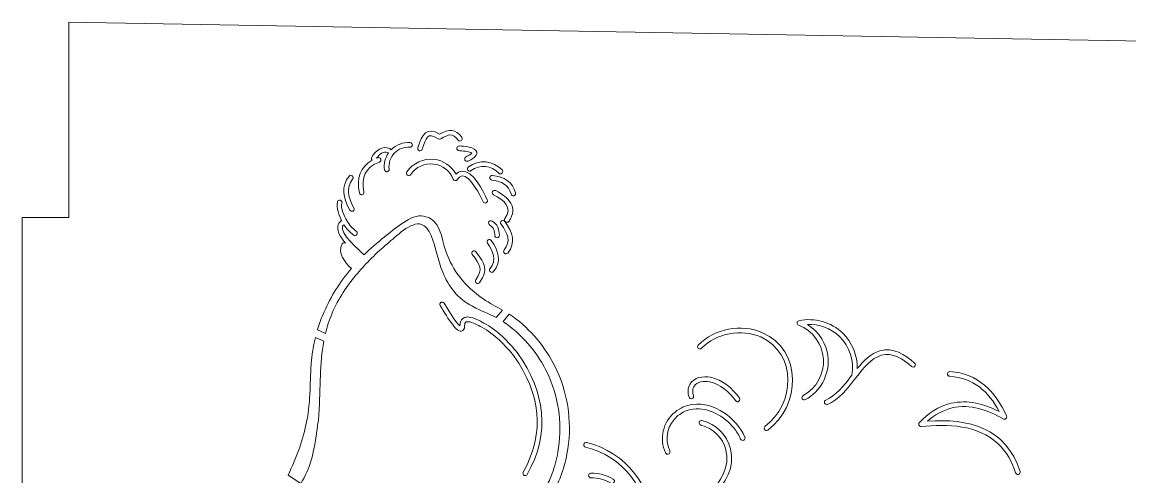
# Model space of a CAD drawing. Header units: millimetres. Extents: x -354 to 354, y -354 to 354.
# Drawn here: x 64.4 to 206.5, y -235.9 to -177.6 of the extents above; entities that cross this region are included whole.
import ezdxf

# ---------------------------------------------------------------- set-up
doc = ezdxf.new("R2010")
doc.units = ezdxf.units.MM
doc.header["$MEASUREMENT"] = 0
doc.layers.add('Camada 1', color=7, linetype='Continuous')

msp = doc.modelspace()

# ---------------------------------------------------------------- linework, layer by layer
at = {"layer": 'Camada 1', "color": 250, "lineweight": 20}
for points, knots in [([(259.2077, -180.953), (259.2077, -180.953), (70.4419, -177.6357), (70.4419, -177.6357), (70.4419, -177.6357), (70.4419, -177.6357), (70.4419, -202.6357), (70.4419, -202.6357), (70.4419, -202.6357), (70.4419, -202.6357), (64.4419, -202.6357), (64.4419, -202.6357), (64.4419, -202.6357), (64.4419, -202.6357), (64.4419, -237.6357), (64.4419, -237.6357), (64.4419, -237.6357), (64.4419, -237.6357), (70.4419, -237.6357), (70.4419, -237.6357), (70.4419, -237.6357), (70.4419, -237.6357), (70.4419, -291.7999), (70.4419, -291.7999), (70.4419, -291.7999), (70.4419, -291.7999), (64.4419, -291.7999), (64.4419, -291.7999), (64.4419, -291.7999), (64.4419, -291.7999), (64.4419, -326.7999), (64.4419, -326.7999), (64.4419, -326.7999), (64.4419, -326.7999), (70.4419, -326.7999), (70.4419, -326.7999), (70.4419, -326.7999), (70.4419, -326.7999), (70.4419, -351.7999), (70.4419, -351.7999), (70.4419, -351.7999), (70.4419, -351.7999), (259.2077, -348.4826), (259.2077, -348.4826), (259.2077, -348.4826), (259.2077, -348.4826), (259.2077, -326.7999), (259.2077, -326.7999), (259.2077, -326.7999), (259.2077, -326.7999), (265.2077, -326.7999), (265.2077, -326.7999), (265.2077, -326.7999), (265.2077, -326.7999), (265.2077, -332.7999), (265.2077, -332.7999), (265.2077, -332.7999), (265.2077, -332.7999), (268.2077, -332.7999), (268.2077, -332.7999), (268.2077, -332.7999), (269.0033, -332.7999), (269.7664, -332.4838), (270.329, -331.9212), (270.329, -331.9212), (270.8916, -331.3586), (271.2077, -330.5955), (271.2077, -329.7999), (271.2077, -329.7999), (271.2077, -329.7999), (271.2077, -288.7999), (271.2077, -288.7999), (271.2077, -288.7999), (271.2077, -287.143), (269.8645, -285.7999), (268.2077, -285.7999), (268.2077, -285.7999), (268.2077, -285.7999), (265.2077, -285.7999), (265.2077, -285.7999), (265.2077, -285.7999), (265.2077, -285.7999), (265.2077, -291.7999), (265.2077, -291.7999), (265.2077, -291.7999), (265.2077, -291.7999), (259.2077, -291.7999), (259.2077, -291.7999), (259.2077, -291.7999), (259.2077, -291.7999), (259.2077, -237.6357), (259.2077, -237.6357), (259.2077, -237.6357), (259.2077, -237.6357), (265.9077, -237.6357), (265.9077, -237.6357), (265.9077, -237.6357), (265.9077, -237.6357), (265.9077, -243.6357), (265.9077, -243.6357), (265.9077, -243.6357), (265.9077, -243.6357), (268.2077, -243.6357), (268.2077, -243.6357), (268.2077, -243.6357), (269.0033, -243.6357), (269.7664, -243.3197), (270.329, -242.7571), (270.329, -242.7571), (270.8916, -242.1945), (271.2077, -241.4314), (271.2077, -240.6357), (271.2077, -240.6357), (271.2077, -240.6357), (271.2077, -199.6357), (271.2077, -199.6357), (271.2077, -199.6357), (271.2077, -197.9789), (269.8645, -196.6358), (268.2077, -196.6357), (268.2077, -196.6357), (268.2077, -196.6357), (265.9077, -196.6357), (265.9077, -196.6357), (265.9077, -196.6357), (265.9077, -196.6357), (265.9077, -202.6357), (265.9077, -202.6357), (265.9077, -202.6357), (265.9077, -202.6357), (259.2077, -202.6357), (259.2077, -202.6357), (259.2077, -202.6357), (259.2077, -202.6357), (259.2077, -180.953), (259.2077, -180.953)], [0, 0, 0, 0, 0.02857143, 0.02857143, 0.02857143, 0.02857143, 0.05714286, 0.05714286, 0.05714286, 0.05714286, 0.08571429, 0.08571429, 0.08571429, 0.08571429, 0.11428571, 0.11428571, 0.11428571, 0.11428571, 0.14285714, 0.14285714, 0.14285714, 0.14285714, 0.17142857, 0.17142857, 0.17142857, 0.17142857, 0.2, 0.2, 0.2, 0.2, 0.22857143, 0.22857143, 0.22857143, 0.22857143, 0.25714286, 0.25714286, 0.25714286, 0.25714286, 0.28571429, 0.28571429, 0.28571429, 0.28571429, 0.31428571, 0.31428571, 0.31428571, 0.31428571, 0.34285714, 0.34285714, 0.34285714, 0.34285714, 0.37142857, 0.37142857, 0.37142857, 0.37142857, 0.4, 0.4, 0.4, 0.4, 0.42857143, 0.42857143, 0.42857143, 0.42857143, 0.45714286, 0.45714286, 0.45714286, 0.45714286, 0.48571429, 0.48571429, 0.48571429, 0.48571429, 0.51428571, 0.51428571, 0.51428571, 0.51428571, 0.54285714, 0.54285714, 0.54285714, 0.54285714, 0.57142857, 0.57142857, 0.57142857, 0.57142857, 0.6, 0.6, 0.6, 0.6, 0.62857143, 0.62857143, 0.62857143, 0.62857143, 0.65714286, 0.65714286, 0.65714286, 0.65714286, 0.68571429, 0.68571429, 0.68571429, 0.68571429, 0.71428571, 0.71428571, 0.71428571, 0.71428571, 0.74285714, 0.74285714, 0.74285714, 0.74285714, 0.77142857, 0.77142857, 0.77142857, 0.77142857, 0.8, 0.8, 0.8, 0.8, 0.82857143, 0.82857143, 0.82857143, 0.82857143, 0.85714286, 0.85714286, 0.85714286, 0.85714286, 0.88571429, 0.88571429, 0.88571429, 0.88571429, 0.91428571, 0.91428571, 0.91428571, 0.91428571, 0.94285714, 0.94285714, 0.94285714, 0.94285714, 1, 1, 1, 1]), ([(115.7409, -193.9056), (115.6877, -194.0621), (115.5167, -194.1462), (115.3603, -194.093), (115.3603, -194.093), (115.2038, -194.0398), (115.1197, -193.8688), (115.1729, -193.7124), (115.1729, -193.7124), (115.7571, -191.9953), (116.3038, -190.9478), (117.9618, -191.9774), (117.9618, -191.9774), (119.1757, -191.3219), (119.9616, -191.2579), (120.8127, -192.379), (120.8127, -192.379), (120.9126, -192.5106), (120.8867, -192.6995), (120.7551, -192.7994), (120.7551, -192.7994), (120.6235, -192.8993), (120.4346, -192.8734), (120.3347, -192.7418), (120.3347, -192.7418), (119.6314, -191.8152), (119.1247, -191.9673), (118.1076, -192.5853), (118.1076, -192.5853), (118.0046, -192.6478), (117.882, -192.6446), (117.7826, -192.5766), (117.7826, -192.5766), (116.3856, -191.6221), (116.2146, -192.5134), (115.7409, -193.9056)], [0, 0, 0, 0, 0.1, 0.1, 0.1, 0.1, 0.2, 0.2, 0.2, 0.2, 0.3, 0.3, 0.3, 0.3, 0.4, 0.4, 0.4, 0.4, 0.5, 0.5, 0.5, 0.5, 0.6, 0.6, 0.6, 0.6, 0.7, 0.7, 0.7, 0.7, 0.8, 0.8, 0.8, 0.8, 1, 1, 1, 1]), ([(114.1574, -193.649), (113.4091, -193.5892), (112.6734, -193.871), (112.1564, -194.4152), (112.1564, -194.4152), (111.6414, -194.9573), (111.3962, -195.7116), (111.4939, -196.4529), (111.4939, -196.4529), (111.5155, -196.6167), (111.3995, -196.7679), (111.2357, -196.7895), (111.2357, -196.7895), (111.0719, -196.8111), (110.9207, -196.6951), (110.8991, -196.5313), (110.8991, -196.5313), (110.7997, -195.777), (110.9863, -195.0117), (111.4091, -194.3897), (111.4091, -194.3897), (111.4091, -194.3897), (111.3493, -194.3702), (111.3493, -194.3702), (111.3493, -194.3702), (110.7384, -194.0981), (110.2405, -194.5733), (109.8943, -195.047), (109.8943, -195.047), (109.8943, -195.047), (110.0305, -194.9938), (110.0305, -194.9938), (110.0305, -194.9938), (110.1852, -194.9356), (110.3587, -195.0143), (110.4169, -195.169), (110.4169, -195.169), (110.4751, -195.3237), (110.3964, -195.4972), (110.2417, -195.5554), (110.2417, -195.5554), (108.4404, -196.2328), (107.8849, -197.5305), (108.2697, -199.3765), (108.2697, -199.3765), (108.3034, -199.5382), (108.199, -199.6977), (108.0372, -199.7314), (108.0372, -199.7314), (107.8755, -199.7651), (107.716, -199.6607), (107.6823, -199.4989), (107.6823, -199.4989), (107.2914, -197.6234), (107.7917, -196.1734), (109.3265, -195.3173), (109.3265, -195.3173), (109.2016, -195.2228), (109.1699, -195.0452), (109.2574, -194.9128), (109.2574, -194.9128), (109.7853, -194.1141), (110.5854, -193.373), (111.5935, -193.8222), (111.5935, -193.8222), (111.6645, -193.8538), (111.7172, -193.91), (111.7461, -193.9763), (111.7461, -193.9763), (112.3864, -193.3176), (113.2883, -192.9776), (114.2052, -193.051), (114.2052, -193.051), (114.3699, -193.0641), (114.4935, -193.2092), (114.4803, -193.3739), (114.4803, -193.3739), (114.4672, -193.5386), (114.3221, -193.6622), (114.1574, -193.649)], [0, 0, 0, 0, 0.04761905, 0.04761905, 0.04761905, 0.04761905, 0.0952381, 0.0952381, 0.0952381, 0.0952381, 0.14285714, 0.14285714, 0.14285714, 0.14285714, 0.19047619, 0.19047619, 0.19047619, 0.19047619, 0.23809524, 0.23809524, 0.23809524, 0.23809524, 0.28571429, 0.28571429, 0.28571429, 0.28571429, 0.33333333, 0.33333333, 0.33333333, 0.33333333, 0.38095238, 0.38095238, 0.38095238, 0.38095238, 0.42857143, 0.42857143, 0.42857143, 0.42857143, 0.47619048, 0.47619048, 0.47619048, 0.47619048, 0.52380952, 0.52380952, 0.52380952, 0.52380952, 0.57142857, 0.57142857, 0.57142857, 0.57142857, 0.61904762, 0.61904762, 0.61904762, 0.61904762, 0.66666667, 0.66666667, 0.66666667, 0.66666667, 0.71428571, 0.71428571, 0.71428571, 0.71428571, 0.76190476, 0.76190476, 0.76190476, 0.76190476, 0.80952381, 0.80952381, 0.80952381, 0.80952381, 0.85714286, 0.85714286, 0.85714286, 0.85714286, 0.9047619, 0.9047619, 0.9047619, 0.9047619, 1, 1, 1, 1]), ([(122.7279, -194.298), (122.8131, -194.8352), (122.0048, -195.2365), (121.6187, -195.426), (121.6187, -195.426), (121.4703, -195.4988), (121.29, -195.4372), (121.2172, -195.2889), (121.2172, -195.2889), (121.1444, -195.1405), (121.206, -194.9602), (121.3543, -194.8874), (121.3543, -194.8874), (121.486, -194.8228), (121.9965, -194.5581), (122.1159, -194.3944), (122.1159, -194.3944), (121.8606, -194.1999), (120.6876, -194.0987), (120.4439, -194.0812), (120.4439, -194.0812), (120.2791, -194.0694), (120.1543, -193.9253), (120.1662, -193.7605), (120.1662, -193.7605), (120.178, -193.5957), (120.3221, -193.4709), (120.4869, -193.4828), (120.4869, -193.4828), (121.006, -193.52), (122.6163, -193.5947), (122.7279, -194.298)], [0, 0, 0, 0, 0.11111111, 0.11111111, 0.11111111, 0.11111111, 0.22222222, 0.22222222, 0.22222222, 0.22222222, 0.33333333, 0.33333333, 0.33333333, 0.33333333, 0.44444444, 0.44444444, 0.44444444, 0.44444444, 0.55555556, 0.55555556, 0.55555556, 0.55555556, 0.66666667, 0.66666667, 0.66666667, 0.66666667, 0.77777778, 0.77777778, 0.77777778, 0.77777778, 1, 1, 1, 1]), ([(120.7957, -196.7286), (122.2543, -196.546), (123.5874, -199.3426), (124.0748, -200.3694), (124.0748, -200.3694), (124.1457, -200.5187), (124.0817, -200.6983), (123.9325, -200.7691), (123.9325, -200.7691), (123.7832, -200.84), (123.6036, -200.776), (123.5328, -200.6268), (123.5328, -200.6268), (123.2068, -199.94), (121.8819, -197.1973), (120.8702, -197.324), (120.8702, -197.324), (120.6033, -197.3574), (120.3852, -197.598), (120.2389, -197.8045), (120.2389, -197.8045), (120.1736, -197.8966), (120.0706, -197.9423), (119.9585, -197.9289), (119.9585, -197.9289), (119.8464, -197.9155), (119.757, -197.8468), (119.7153, -197.7418), (119.7153, -197.7418), (119.2918, -196.6766), (118.3154, -195.9316), (117.1762, -195.8041), (117.1762, -195.8041), (116.0369, -195.6767), (114.9201, -196.1877), (114.2717, -197.133), (114.2717, -197.133), (114.1782, -197.2693), (113.9909, -197.3042), (113.8546, -197.2107), (113.8546, -197.2107), (113.7183, -197.1172), (113.6834, -196.9299), (113.7769, -196.7936), (113.7769, -196.7936), (114.5507, -195.6655), (115.8834, -195.0558), (117.2428, -195.2079), (117.2428, -195.2079), (118.4427, -195.3421), (119.4912, -196.0504), (120.0683, -197.0889), (120.0683, -197.0889), (120.2709, -196.9024), (120.5117, -196.7642), (120.7957, -196.7286)], [0, 0, 0, 0, 0.06666667, 0.06666667, 0.06666667, 0.06666667, 0.13333333, 0.13333333, 0.13333333, 0.13333333, 0.2, 0.2, 0.2, 0.2, 0.26666667, 0.26666667, 0.26666667, 0.26666667, 0.33333333, 0.33333333, 0.33333333, 0.33333333, 0.4, 0.4, 0.4, 0.4, 0.46666667, 0.46666667, 0.46666667, 0.46666667, 0.53333333, 0.53333333, 0.53333333, 0.53333333, 0.6, 0.6, 0.6, 0.6, 0.66666667, 0.66666667, 0.66666667, 0.66666667, 0.73333333, 0.73333333, 0.73333333, 0.73333333, 0.8, 0.8, 0.8, 0.8, 0.86666667, 0.86666667, 0.86666667, 0.86666667, 1, 1, 1, 1]), ([(125.9892, -196.5649), (126.1005, -196.6871), (126.0917, -196.8775), (125.9696, -196.9887), (125.9696, -196.9887), (125.8474, -197.1), (125.657, -197.0912), (125.5458, -196.9691), (125.5458, -196.9691), (124.6326, -195.967), (123.0995, -195.8289), (122.0221, -196.6519), (122.0221, -196.6519), (121.8908, -196.7522), (121.7019, -196.7269), (121.6016, -196.5956), (121.6016, -196.5956), (121.5013, -196.4643), (121.5266, -196.2754), (121.6579, -196.1751), (121.6579, -196.1751), (122.9821, -195.1635), (124.8669, -195.3332), (125.9892, -196.5649)], [0, 0, 0, 0, 0.14285714, 0.14285714, 0.14285714, 0.14285714, 0.28571429, 0.28571429, 0.28571429, 0.28571429, 0.42857143, 0.42857143, 0.42857143, 0.42857143, 0.57142857, 0.57142857, 0.57142857, 0.57142857, 0.71428571, 0.71428571, 0.71428571, 0.71428571, 1, 1, 1, 1]), ([(106.9808, -201.4118), (107.0615, -201.5559), (107.0099, -201.7394), (106.8657, -201.8201), (106.8657, -201.8201), (106.7216, -201.9009), (106.5381, -201.8491), (106.4574, -201.705), (106.4574, -201.705), (105.6302, -200.2285), (105.2693, -198.6347), (106.353, -197.3447), (106.353, -197.3447), (106.4592, -197.2182), (106.6492, -197.2017), (106.7757, -197.308), (106.7757, -197.308), (106.9022, -197.4142), (106.9187, -197.6041), (106.8124, -197.7307), (106.8124, -197.7307), (105.888, -198.8311), (106.2747, -200.1516), (106.9808, -201.4118)], [0, 0, 0, 0, 0.14285714, 0.14285714, 0.14285714, 0.14285714, 0.28571429, 0.28571429, 0.28571429, 0.28571429, 0.42857143, 0.42857143, 0.42857143, 0.42857143, 0.57142857, 0.57142857, 0.57142857, 0.57142857, 0.71428571, 0.71428571, 0.71428571, 0.71428571, 1, 1, 1, 1]), ([(124.7418, -197.2545), (126.1932, -197.4241), (127.3615, -198.1182), (127.7114, -199.4919), (127.7114, -199.4919), (127.7521, -199.652), (127.6548, -199.8158), (127.4947, -199.8566), (127.4947, -199.8566), (127.3346, -199.8973), (127.1708, -199.8001), (127.13, -199.6399), (127.13, -199.6399), (126.8423, -198.5103), (125.8717, -197.9907), (124.6722, -197.8505), (124.6722, -197.8505), (124.508, -197.8314), (124.3898, -197.6818), (124.409, -197.5177), (124.409, -197.5177), (124.4282, -197.3535), (124.5778, -197.2354), (124.7418, -197.2545)], [0, 0, 0, 0, 0.14285714, 0.14285714, 0.14285714, 0.14285714, 0.28571429, 0.28571429, 0.28571429, 0.28571429, 0.42857143, 0.42857143, 0.42857143, 0.42857143, 0.57142857, 0.57142857, 0.57142857, 0.57142857, 0.71428571, 0.71428571, 0.71428571, 0.71428571, 1, 1, 1, 1]), ([(125.1585, -199.2101), (126.7778, -200.0432), (128.131, -201.3611), (126.8351, -203.1484), (126.8351, -203.1484), (126.7381, -203.2822), (126.5499, -203.3122), (126.4161, -203.2152), (126.4161, -203.2152), (126.2823, -203.1182), (126.2523, -202.93), (126.3493, -202.7962), (126.3493, -202.7962), (127.3972, -201.351), (126.1521, -200.396), (124.8841, -199.7437), (124.8841, -199.7437), (124.7371, -199.6681), (124.6789, -199.4866), (124.7545, -199.3397), (124.7545, -199.3397), (124.8301, -199.1927), (125.0116, -199.1345), (125.1585, -199.2101)], [0, 0, 0, 0, 0.14285714, 0.14285714, 0.14285714, 0.14285714, 0.28571429, 0.28571429, 0.28571429, 0.28571429, 0.42857143, 0.42857143, 0.42857143, 0.42857143, 0.57142857, 0.57142857, 0.57142857, 0.57142857, 0.71428571, 0.71428571, 0.71428571, 0.71428571, 1, 1, 1, 1]), ([(123.5606, -213.0646), (124.3894, -213.6241), (125.2064, -214.0382), (126.0229, -214.5027), (126.0229, -214.5027), (126.0229, -214.5027), (125.2346, -215.4721), (125.2346, -215.4721), (125.2346, -215.4721), (124.2514, -214.9531), (123.3675, -214.6659), (122.1718, -214.0253), (122.1718, -214.0253), (120.263, -213.0022), (119.096, -211.4728), (118.3646, -209.654), (118.3646, -209.654), (117.6968, -207.9928), (117.5366, -206.5849), (116.8679, -204.9624), (116.8679, -204.9624), (116.5509, -204.1931), (116.1422, -203.7181), (115.6426, -203.5382), (115.6426, -203.5382), (114.367, -203.0788), (112.2537, -205.1703), (111.319, -205.9622), (111.319, -205.9622), (109.8239, -207.2285), (108.5276, -208.51), (107.4299, -209.8059), (107.4299, -209.8059), (106.1272, -211.3437), (104.9778, -213.046), (104.1813, -214.9027), (104.1813, -214.9027), (103.8057, -215.7782), (103.5283, -216.6382), (103.3208, -217.4996), (103.3208, -217.4996), (103.3208, -217.4996), (102.2998, -217.0469), (102.2998, -217.0469), (102.2998, -217.0469), (102.5328, -216.2719), (102.8163, -215.5061), (103.1538, -214.7369), (103.1538, -214.7369), (104.0162, -212.771), (105.1831, -210.9215), (106.6546, -209.1883), (106.6546, -209.1883), (105.8568, -208.4196), (104.8233, -207.1746), (105.4777, -206.0427), (105.4777, -206.0427), (105.5604, -205.8997), (105.7445, -205.8505), (105.8876, -205.9332), (105.8876, -205.9332), (105.8876, -205.9332), (105.9176, -205.953), (105.9176, -205.953), (105.9176, -205.953), (105.2017, -205.1181), (104.6739, -204.2082), (104.98, -203.5309), (104.98, -203.5309), (105.0726, -203.3259), (105.2247, -203.1699), (105.406, -203.0512), (105.406, -203.0512), (105.1502, -202.4438), (104.6272, -201.3727), (104.8717, -200.6352), (104.8717, -200.6352), (104.9237, -200.4784), (105.0941, -200.3928), (105.2509, -200.4448), (105.2509, -200.4448), (105.4077, -200.4968), (105.4933, -200.6672), (105.4413, -200.824), (105.4413, -200.824), (105.2186, -201.4956), (105.7768, -202.4934), (106.0544, -203.0268), (106.0544, -203.0268), (106.0544, -203.0268), (106.0709, -203.058), (106.0709, -203.058), (106.0709, -203.058), (106.3498, -203.5778), (106.8012, -204.0328), (107.2981, -204.4261), (107.2981, -204.4261), (107.4277, -204.5286), (107.4497, -204.7179), (107.3471, -204.8475), (107.3471, -204.8475), (107.2446, -204.9771), (107.0553, -204.9991), (106.9257, -204.8965), (106.9257, -204.8965), (106.4389, -204.5112), (106.0037, -204.0732), (105.6894, -203.5848), (105.6894, -203.5848), (105.6206, -203.637), (105.5618, -203.7005), (105.5268, -203.778), (105.5268, -203.778), (105.1333, -204.6487), (107.5916, -206.8025), (108.309, -207.4137), (108.309, -207.4137), (109.0973, -206.6405), (109.9524, -205.8928), (110.8742, -205.1706), (110.8742, -205.1706), (112.1715, -204.154), (114.3082, -202.1584), (115.921, -202.4639), (115.921, -202.4639), (118.1703, -202.8901), (118.1724, -205.3028), (118.7672, -206.9794), (118.7672, -206.9794), (119.6531, -209.4768), (121.2509, -211.5052), (123.5606, -213.0646)], [0, 0, 0, 0, 0.02941176, 0.02941176, 0.02941176, 0.02941176, 0.05882353, 0.05882353, 0.05882353, 0.05882353, 0.08823529, 0.08823529, 0.08823529, 0.08823529, 0.11764706, 0.11764706, 0.11764706, 0.11764706, 0.14705882, 0.14705882, 0.14705882, 0.14705882, 0.17647059, 0.17647059, 0.17647059, 0.17647059, 0.20588235, 0.20588235, 0.20588235, 0.20588235, 0.23529412, 0.23529412, 0.23529412, 0.23529412, 0.26470588, 0.26470588, 0.26470588, 0.26470588, 0.29411765, 0.29411765, 0.29411765, 0.29411765, 0.32352941, 0.32352941, 0.32352941, 0.32352941, 0.35294118, 0.35294118, 0.35294118, 0.35294118, 0.38235294, 0.38235294, 0.38235294, 0.38235294, 0.41176471, 0.41176471, 0.41176471, 0.41176471, 0.44117647, 0.44117647, 0.44117647, 0.44117647, 0.47058824, 0.47058824, 0.47058824, 0.47058824, 0.5, 0.5, 0.5, 0.5, 0.52941176, 0.52941176, 0.52941176, 0.52941176, 0.55882353, 0.55882353, 0.55882353, 0.55882353, 0.58823529, 0.58823529, 0.58823529, 0.58823529, 0.61764706, 0.61764706, 0.61764706, 0.61764706, 0.64705882, 0.64705882, 0.64705882, 0.64705882, 0.67647059, 0.67647059, 0.67647059, 0.67647059, 0.70588235, 0.70588235, 0.70588235, 0.70588235, 0.73529412, 0.73529412, 0.73529412, 0.73529412, 0.76470588, 0.76470588, 0.76470588, 0.76470588, 0.79411765, 0.79411765, 0.79411765, 0.79411765, 0.82352941, 0.82352941, 0.82352941, 0.82352941, 0.85294118, 0.85294118, 0.85294118, 0.85294118, 0.88235294, 0.88235294, 0.88235294, 0.88235294, 0.91176471, 0.91176471, 0.91176471, 0.91176471, 0.94117647, 0.94117647, 0.94117647, 0.94117647, 1, 1, 1, 1]), ([(124.6965, -203.1033), (125.3799, -203.4856), (125.6236, -204.1791), (125.6355, -204.9315), (125.6355, -204.9315), (125.6381, -205.0967), (125.5054, -205.2336), (125.3402, -205.2362), (125.3402, -205.2362), (125.175, -205.2388), (125.0381, -205.1061), (125.0355, -204.9409), (125.0355, -204.9409), (125.0272, -204.4125), (124.891, -203.8996), (124.4035, -203.6269), (124.4035, -203.6269), (124.2593, -203.5462), (124.2075, -203.3628), (124.2882, -203.2186), (124.2882, -203.2186), (124.3689, -203.0744), (124.5523, -203.0226), (124.6965, -203.1033)], [0, 0, 0, 0, 0.14285714, 0.14285714, 0.14285714, 0.14285714, 0.28571429, 0.28571429, 0.28571429, 0.28571429, 0.42857143, 0.42857143, 0.42857143, 0.42857143, 0.57142857, 0.57142857, 0.57142857, 0.57142857, 0.71428571, 0.71428571, 0.71428571, 0.71428571, 1, 1, 1, 1]), ([(126.3222, -203.1465), (127.3357, -204.5052), (127.7906, -205.9067), (126.6953, -207.1988), (126.6953, -207.1988), (126.5885, -207.3247), (126.3985, -207.3404), (126.2725, -207.2336), (126.2725, -207.2336), (126.1466, -207.1268), (126.1308, -206.9368), (126.2377, -206.8108), (126.2377, -206.8108), (127.153, -205.7311), (126.6884, -204.6408), (125.8412, -203.5053), (125.8412, -203.5053), (125.7425, -203.3729), (125.7699, -203.1842), (125.9023, -203.0854), (125.9023, -203.0854), (126.0347, -202.9866), (126.2235, -203.0142), (126.3222, -203.1465)], [0, 0, 0, 0, 0.14285714, 0.14285714, 0.14285714, 0.14285714, 0.28571429, 0.28571429, 0.28571429, 0.28571429, 0.42857143, 0.42857143, 0.42857143, 0.42857143, 0.57142857, 0.57142857, 0.57142857, 0.57142857, 0.71428571, 0.71428571, 0.71428571, 0.71428571, 1, 1, 1, 1]), ([(124.5969, -205.5854), (125.4798, -206.8094), (125.9827, -208.2889), (124.8965, -209.5684), (124.8965, -209.5684), (124.7896, -209.6943), (124.5996, -209.7098), (124.4736, -209.6029), (124.4736, -209.6029), (124.3477, -209.496), (124.3322, -209.306), (124.4391, -209.18), (124.4391, -209.18), (125.3325, -208.1277), (124.8233, -206.9248), (124.1103, -205.9364), (124.1103, -205.9364), (124.0136, -205.8024), (124.0441, -205.6143), (124.1781, -205.5176), (124.1781, -205.5176), (124.3121, -205.4209), (124.5002, -205.4514), (124.5969, -205.5854)], [0, 0, 0, 0, 0.14285714, 0.14285714, 0.14285714, 0.14285714, 0.28571429, 0.28571429, 0.28571429, 0.28571429, 0.42857143, 0.42857143, 0.42857143, 0.42857143, 0.57142857, 0.57142857, 0.57142857, 0.57142857, 0.71428571, 0.71428571, 0.71428571, 0.71428571, 1, 1, 1, 1]), ([(122.6311, -207.0357), (123.8178, -208.6406), (124.2054, -209.3063), (123.1017, -210.9697), (123.1017, -210.9697), (123.0104, -211.1074), (122.8234, -211.1451), (122.6858, -211.0538), (122.6858, -211.0538), (122.5481, -210.9625), (122.5104, -210.7756), (122.6017, -210.6379), (122.6017, -210.6379), (123.5661, -209.1846), (123.1856, -208.7946), (122.1487, -207.3925), (122.1487, -207.3925), (122.0505, -207.2596), (122.0787, -207.0711), (122.2115, -206.9729), (122.2115, -206.9729), (122.3444, -206.8746), (122.533, -206.903), (122.6311, -207.0357)], [0, 0, 0, 0, 0.14285714, 0.14285714, 0.14285714, 0.14285714, 0.28571429, 0.28571429, 0.28571429, 0.28571429, 0.42857143, 0.42857143, 0.42857143, 0.42857143, 0.57142857, 0.57142857, 0.57142857, 0.57142857, 0.71428571, 0.71428571, 0.71428571, 0.71428571, 1, 1, 1, 1]), ([(128.0161, -220.0806), (131.4859, -225.021), (132.1795, -230.2058), (129.2112, -235.5585), (129.2112, -235.5585), (129.131, -235.703), (128.9478, -235.7555), (128.8033, -235.6754), (128.8033, -235.6754), (128.6588, -235.5952), (128.6063, -235.412), (128.6864, -235.2675), (128.6864, -235.2675), (131.5411, -230.1199), (130.8631, -225.1826), (127.5306, -220.4333), (127.5306, -220.4333), (126.3991, -219.0238), (124.9839, -217.5595), (123.3696, -216.7086), (123.3696, -216.7086), (122.9005, -216.4613), (122.2058, -216.0483), (121.6769, -215.9956), (121.6769, -215.9956), (121.5843, -215.9864), (121.4777, -215.9871), (121.3896, -216.0209), (121.3896, -216.0209), (120.9892, -216.1745), (121.3635, -216.7715), (120.9495, -217.1009), (120.9495, -217.1009), (120.4991, -217.4594), (119.9391, -216.7595), (119.6955, -216.4529), (119.6955, -216.4529), (119.0883, -215.6885), (118.5409, -214.7656), (118.0467, -213.9246), (118.0467, -213.9246), (117.963, -213.7821), (118.011, -213.5976), (118.1534, -213.5139), (118.1534, -213.5139), (118.2959, -213.4302), (118.4804, -213.4782), (118.5641, -213.6206), (118.5641, -213.6206), (118.7831, -213.9935), (120.0425, -216.1145), (120.5753, -216.5335), (120.5753, -216.5335), (120.5863, -216.4114), (120.5929, -216.2375), (120.6028, -216.1765), (120.6028, -216.1765), (120.6585, -215.8325), (120.8428, -215.588), (121.1748, -215.4607), (121.1748, -215.4607), (121.3536, -215.3921), (121.5471, -215.3797), (121.7363, -215.3986), (121.7363, -215.3986), (122.3814, -215.4628), (123.0817, -215.8786), (123.6494, -216.1778), (123.6494, -216.1778), (125.3445, -217.0713), (126.817, -218.5849), (128.0046, -220.0653), (128.0046, -220.0653), (128.0046, -220.0653), (128.0161, -220.0806), (128.0161, -220.0806)], [0, 0, 0, 0, 0.05, 0.05, 0.05, 0.05, 0.1, 0.1, 0.1, 0.1, 0.15, 0.15, 0.15, 0.15, 0.2, 0.2, 0.2, 0.2, 0.25, 0.25, 0.25, 0.25, 0.3, 0.3, 0.3, 0.3, 0.35, 0.35, 0.35, 0.35, 0.4, 0.4, 0.4, 0.4, 0.45, 0.45, 0.45, 0.45, 0.5, 0.5, 0.5, 0.5, 0.55, 0.55, 0.55, 0.55, 0.6, 0.6, 0.6, 0.6, 0.65, 0.65, 0.65, 0.65, 0.7, 0.7, 0.7, 0.7, 0.75, 0.75, 0.75, 0.75, 0.8, 0.8, 0.8, 0.8, 0.85, 0.85, 0.85, 0.85, 0.9, 0.9, 0.9, 0.9, 1, 1, 1, 1]), ([(133.015, -222.261), (134.5365, -225.5903), (134.9861, -229.3356), (134.2947, -232.9334), (134.2947, -232.9334), (134.1034, -233.929), (133.8261, -234.9084), (133.4652, -235.8604), (133.4652, -235.8604), (133.1909, -236.5836), (132.8768, -237.2643), (132.525, -237.9094), (132.525, -237.9094), (132.525, -237.9094), (131.6275, -237.1914), (131.6275, -237.1914), (131.6275, -237.1914), (131.9166, -236.6162), (132.1725, -236.0243), (132.3933, -235.4188), (132.3933, -235.4188), (132.7125, -234.5433), (132.959, -233.639), (133.1278, -232.7157), (133.1278, -232.7157), (133.7237, -229.4564), (133.3297, -226.0824), (131.9964, -223.0472), (131.9964, -223.0472), (130.8957, -220.5411), (129.1866, -218.3325), (127.0127, -216.6342), (127.0127, -216.6342), (126.6905, -216.3824), (126.3911, -216.1694), (126.1069, -215.9845), (126.1069, -215.9845), (126.1069, -215.9845), (126.8889, -215.0229), (126.8889, -215.0229), (126.8889, -215.0229), (127.1853, -215.2131), (127.4822, -215.4191), (127.7801, -215.6502), (127.7801, -215.6502), (130.0376, -217.4017), (131.8322, -219.6728), (133.015, -222.261)], [0, 0, 0, 0, 0.07692308, 0.07692308, 0.07692308, 0.07692308, 0.15384615, 0.15384615, 0.15384615, 0.15384615, 0.23076923, 0.23076923, 0.23076923, 0.23076923, 0.30769231, 0.30769231, 0.30769231, 0.30769231, 0.38461538, 0.38461538, 0.38461538, 0.38461538, 0.46153846, 0.46153846, 0.46153846, 0.46153846, 0.53846154, 0.53846154, 0.53846154, 0.53846154, 0.61538462, 0.61538462, 0.61538462, 0.61538462, 0.69230769, 0.69230769, 0.69230769, 0.69230769, 0.76923077, 0.76923077, 0.76923077, 0.76923077, 0.84615385, 0.84615385, 0.84615385, 0.84615385, 1, 1, 1, 1]), ([(174.4135, -219.7248), (176.0926, -219.2205), (177.6645, -220.2081), (178.8711, -221.287), (178.8711, -221.287), (178.9942, -221.3971), (179.0049, -221.5874), (178.8947, -221.7106), (178.8947, -221.7106), (178.7846, -221.8337), (178.5943, -221.8444), (178.4711, -221.7342), (178.4711, -221.7342), (177.4376, -220.8101), (176.0395, -219.8629), (174.5861, -220.2994), (174.5861, -220.2994), (173.3506, -220.6705), (172.3688, -221.8587), (171.3767, -223.1222), (171.3767, -223.1222), (171.3616, -223.1492), (171.3425, -223.1734), (171.3203, -223.1942), (171.3203, -223.1942), (170.2452, -224.5656), (169.1523, -226.0089), (167.7061, -226.5811), (167.7061, -226.5811), (167.5524, -226.6418), (167.3775, -226.5661), (167.3167, -226.4125), (167.3167, -226.4125), (167.256, -226.2588), (167.3317, -226.0839), (167.4853, -226.0231), (167.4853, -226.0231), (168.7537, -225.5213), (169.8358, -224.1103), (170.6609, -223.0664), (170.6609, -223.0664), (170.6609, -223.0664), (170.8333, -222.8476), (170.8333, -222.8476), (170.8333, -222.8476), (171.1518, -221.0372), (170.5523, -219.1818), (169.2309, -217.8996), (169.2309, -217.8996), (168.1255, -216.8269), (166.6325, -216.2712), (165.1202, -216.3369), (165.1202, -216.3369), (166.6469, -217.2681), (167.6531, -218.8941), (167.7734, -220.7199), (167.7734, -220.7199), (167.9155, -222.879), (166.7744, -224.9464), (164.8717, -225.9767), (164.8717, -225.9767), (164.7264, -226.0554), (164.5437, -226.0011), (164.465, -225.8558), (164.465, -225.8558), (164.3863, -225.7105), (164.4406, -225.5278), (164.5859, -225.4491), (164.5859, -225.4491), (166.2835, -224.5299), (167.3015, -222.6855), (167.1746, -220.7593), (167.1746, -220.7593), (167.0472, -218.8245), (165.8046, -217.1412), (163.9933, -216.4495), (163.9933, -216.4495), (163.8675, -216.4014), (163.7912, -216.2814), (163.8011, -216.1471), (163.8011, -216.1471), (163.811, -216.0129), (163.9042, -215.9053), (164.0356, -215.8763), (164.0356, -215.8763), (166.0533, -215.4306), (168.1658, -216.03), (169.6487, -217.469), (169.6487, -217.469), (170.881, -218.6647), (171.5466, -220.3101), (171.5163, -221.9972), (171.5163, -221.9972), (172.3263, -221.0263), (173.2823, -220.0645), (174.4135, -219.7248)], [0, 0, 0, 0, 0.04, 0.04, 0.04, 0.04, 0.08, 0.08, 0.08, 0.08, 0.12, 0.12, 0.12, 0.12, 0.16, 0.16, 0.16, 0.16, 0.2, 0.2, 0.2, 0.2, 0.24, 0.24, 0.24, 0.24, 0.28, 0.28, 0.28, 0.28, 0.32, 0.32, 0.32, 0.32, 0.36, 0.36, 0.36, 0.36, 0.4, 0.4, 0.4, 0.4, 0.44, 0.44, 0.44, 0.44, 0.48, 0.48, 0.48, 0.48, 0.52, 0.52, 0.52, 0.52, 0.56, 0.56, 0.56, 0.56, 0.6, 0.6, 0.6, 0.6, 0.64, 0.64, 0.64, 0.64, 0.68, 0.68, 0.68, 0.68, 0.72, 0.72, 0.72, 0.72, 0.76, 0.76, 0.76, 0.76, 0.8, 0.8, 0.8, 0.8, 0.84, 0.84, 0.84, 0.84, 0.88, 0.88, 0.88, 0.88, 0.92, 0.92, 0.92, 0.92, 1, 1, 1, 1]), ([(159.3827, -217.4043), (164.496, -219.6539), (164.2932, -226.8316), (160.0333, -229.8843), (160.0333, -229.8843), (159.899, -229.9806), (159.711, -229.9496), (159.6148, -229.8152), (159.6148, -229.8152), (159.5185, -229.6809), (159.5495, -229.4929), (159.6839, -229.3967), (159.6839, -229.3967), (163.5658, -226.6147), (163.8254, -220.0144), (159.1411, -217.9535), (159.1411, -217.9535), (156.6414, -216.8538), (153.4706, -217.4682), (151.5489, -219.4046), (151.5489, -219.4046), (151.4326, -219.5219), (151.242, -219.5226), (151.1247, -219.4062), (151.1247, -219.4062), (151.0074, -219.2899), (151.0067, -219.0993), (151.1231, -218.982), (151.1231, -218.982), (153.2196, -216.8693), (156.6558, -216.2046), (159.3827, -217.4043)], [0, 0, 0, 0, 0.11111111, 0.11111111, 0.11111111, 0.11111111, 0.22222222, 0.22222222, 0.22222222, 0.22222222, 0.33333333, 0.33333333, 0.33333333, 0.33333333, 0.44444444, 0.44444444, 0.44444444, 0.44444444, 0.55555556, 0.55555556, 0.55555556, 0.55555556, 0.66666667, 0.66666667, 0.66666667, 0.66666667, 0.77777778, 0.77777778, 0.77777778, 0.77777778, 1, 1, 1, 1]), ([(102.2658, -229.699), (101.7871, -233.1218), (101.3847, -234.7391), (100.1925, -236.7046), (100.1925, -236.7046), (100.1925, -236.7046), (98.5374, -235.631), (98.5374, -235.631), (98.5374, -235.631), (99.6768, -233.311), (100.4704, -231.0344), (100.9183, -228.8006), (100.9183, -228.8006), (101.4798, -226.0004), (101.3015, -223.5678), (101.5505, -220.9306), (101.5505, -220.9306), (101.6453, -219.9258), (101.8045, -218.964), (102.0341, -218.0231), (102.0341, -218.0231), (102.0341, -218.0231), (103.1098, -218.5), (103.1098, -218.5), (103.1098, -218.5), (102.5903, -221.3534), (102.717, -224.2916), (102.4892, -227.915), (102.4892, -227.915), (102.4497, -228.5434), (102.3445, -229.1355), (102.2658, -229.699)], [0, 0, 0, 0, 0.11111111, 0.11111111, 0.11111111, 0.11111111, 0.22222222, 0.22222222, 0.22222222, 0.22222222, 0.33333333, 0.33333333, 0.33333333, 0.33333333, 0.44444444, 0.44444444, 0.44444444, 0.44444444, 0.55555556, 0.55555556, 0.55555556, 0.55555556, 0.66666667, 0.66666667, 0.66666667, 0.66666667, 0.77777778, 0.77777778, 0.77777778, 0.77777778, 1, 1, 1, 1]), ([(152.7053, -223.1136), (154.2262, -223.4114), (155.5115, -224.5605), (156.4078, -225.77), (156.4078, -225.77), (156.5062, -225.9027), (156.4782, -226.0912), (156.3454, -226.1896), (156.3454, -226.1896), (156.2127, -226.288), (156.0242, -226.26), (155.9258, -226.1272), (155.9258, -226.1272), (155.1241, -225.0455), (153.9548, -223.9696), (152.59, -223.7024), (152.59, -223.7024), (151.8987, -223.5671), (150.9613, -223.6526), (150.5657, -224.3266), (150.5657, -224.3266), (150.3603, -224.6765), (150.3823, -225.082), (150.518, -225.4528), (150.518, -225.4528), (150.5748, -225.608), (150.4946, -225.7808), (150.3394, -225.8376), (150.3394, -225.8376), (150.1842, -225.8944), (150.0114, -225.8142), (149.9546, -225.659), (149.9546, -225.659), (149.7563, -225.1173), (149.7505, -224.5302), (150.0482, -224.0228), (150.0482, -224.0228), (150.5825, -223.1127), (151.7488, -222.9264), (152.7053, -223.1136)], [0, 0, 0, 0, 0.09090909, 0.09090909, 0.09090909, 0.09090909, 0.18181818, 0.18181818, 0.18181818, 0.18181818, 0.27272727, 0.27272727, 0.27272727, 0.27272727, 0.36363636, 0.36363636, 0.36363636, 0.36363636, 0.45454545, 0.45454545, 0.45454545, 0.45454545, 0.54545455, 0.54545455, 0.54545455, 0.54545455, 0.63636364, 0.63636364, 0.63636364, 0.63636364, 0.72727273, 0.72727273, 0.72727273, 0.72727273, 0.81818182, 0.81818182, 0.81818182, 0.81818182, 1, 1, 1, 1]), ([(183.4002, -222.3892), (186.9846, -222.5833), (189.2362, -224.9145), (190.6486, -228.0646), (190.6486, -228.0646), (190.7028, -228.1854), (190.6741, -228.3216), (190.5756, -228.4102), (190.5756, -228.4102), (190.4772, -228.4989), (190.3388, -228.5132), (190.2242, -228.4467), (190.2242, -228.4467), (188.2717, -227.3128), (185.959, -226.5047), (183.6888, -227.0332), (183.6888, -227.0332), (182.477, -227.3153), (181.4265, -227.9369), (180.5153, -228.749), (180.5153, -228.749), (185.7392, -228.3328), (190.6466, -229.6027), (192.3893, -235.167), (192.3893, -235.167), (192.4387, -235.3247), (192.3503, -235.4936), (192.1927, -235.543), (192.1927, -235.543), (192.035, -235.5924), (191.8661, -235.504), (191.8167, -235.3464), (191.8167, -235.3464), (191.3738, -233.9321), (190.6635, -232.6431), (189.5732, -231.6249), (189.5732, -231.6249), (186.9892, -229.2116), (183.0458, -229.0534), (179.7258, -229.4279), (179.7258, -229.4279), (179.5981, -229.4423), (179.4808, -229.3784), (179.4236, -229.2633), (179.4236, -229.2633), (179.3664, -229.1483), (179.3863, -229.0161), (179.4749, -228.923), (179.4749, -228.923), (180.6002, -227.7402), (181.9465, -226.8228), (183.5527, -226.4489), (183.5527, -226.4489), (185.6682, -225.9564), (187.7993, -226.5212), (189.6968, -227.478), (189.6968, -227.478), (188.3717, -224.9638), (186.3955, -223.1523), (183.3678, -222.9884), (183.3678, -222.9884), (183.2028, -222.9794), (183.0755, -222.8376), (183.0844, -222.6726), (183.0844, -222.6726), (183.0934, -222.5076), (183.2352, -222.3803), (183.4002, -222.3892)], [0, 0, 0, 0, 0.05555556, 0.05555556, 0.05555556, 0.05555556, 0.11111111, 0.11111111, 0.11111111, 0.11111111, 0.16666667, 0.16666667, 0.16666667, 0.16666667, 0.22222222, 0.22222222, 0.22222222, 0.22222222, 0.27777778, 0.27777778, 0.27777778, 0.27777778, 0.33333333, 0.33333333, 0.33333333, 0.33333333, 0.38888889, 0.38888889, 0.38888889, 0.38888889, 0.44444444, 0.44444444, 0.44444444, 0.44444444, 0.5, 0.5, 0.5, 0.5, 0.55555556, 0.55555556, 0.55555556, 0.55555556, 0.61111111, 0.61111111, 0.61111111, 0.61111111, 0.66666667, 0.66666667, 0.66666667, 0.66666667, 0.72222222, 0.72222222, 0.72222222, 0.72222222, 0.77777778, 0.77777778, 0.77777778, 0.77777778, 0.83333333, 0.83333333, 0.83333333, 0.83333333, 0.88888889, 0.88888889, 0.88888889, 0.88888889, 1, 1, 1, 1]), ([(150.4067, -226.5921), (153.184, -226.2299), (156.0007, -228.311), (157.1081, -230.7742), (157.1081, -230.7742), (157.1759, -230.9249), (157.1082, -231.1031), (156.9575, -231.1708), (156.9575, -231.1708), (156.8068, -231.2386), (156.6286, -231.1709), (156.5609, -231.0202), (156.5609, -231.0202), (156.3312, -230.5093), (156.031, -230.0301), (155.6792, -229.5946), (155.6792, -229.5946), (154.4723, -228.1007), (152.4579, -226.9297), (150.4842, -227.187), (150.4842, -227.187), (149.7579, -227.2818), (149.0984, -227.5675), (148.5287, -228.0276), (148.5287, -228.0276), (147.1879, -229.1106), (146.756, -230.9757), (147.4841, -232.5379), (147.4841, -232.5379), (147.5539, -232.6876), (147.4887, -232.8667), (147.3389, -232.9365), (147.3389, -232.9365), (147.1892, -233.0063), (147.0101, -232.9411), (146.9403, -232.7913), (146.9403, -232.7913), (146.0959, -230.9797), (146.5968, -228.8167), (148.1517, -227.5608), (148.1517, -227.5608), (148.8074, -227.0312), (149.5706, -226.7011), (150.4067, -226.5921)], [0, 0, 0, 0, 0.08333333, 0.08333333, 0.08333333, 0.08333333, 0.16666667, 0.16666667, 0.16666667, 0.16666667, 0.25, 0.25, 0.25, 0.25, 0.33333333, 0.33333333, 0.33333333, 0.33333333, 0.41666667, 0.41666667, 0.41666667, 0.41666667, 0.5, 0.5, 0.5, 0.5, 0.58333333, 0.58333333, 0.58333333, 0.58333333, 0.66666667, 0.66666667, 0.66666667, 0.66666667, 0.75, 0.75, 0.75, 0.75, 0.83333333, 0.83333333, 0.83333333, 0.83333333, 1, 1, 1, 1]), ([(151.6053, -228.6425), (153.394, -229.0903), (154.7948, -230.4802), (155.2563, -232.2655), (155.2563, -232.2655), (156.4493, -236.8797), (150.5975, -241.0097), (146.5682, -241.3292), (146.5682, -241.3292), (146.4035, -241.3422), (146.2585, -241.2185), (146.2454, -241.0538), (146.2454, -241.0538), (146.2324, -240.8891), (146.3561, -240.7441), (146.5208, -240.731), (146.5208, -240.731), (150.1621, -240.4424), (155.767, -236.6377), (154.6755, -232.4157), (154.6755, -232.4157), (154.2689, -230.8432), (153.0351, -229.619), (151.4595, -229.2245), (151.4595, -229.2245), (151.2993, -229.1844), (151.2013, -229.0209), (151.2414, -228.8606), (151.2414, -228.8606), (151.2815, -228.7004), (151.445, -228.6024), (151.6053, -228.6425)], [0, 0, 0, 0, 0.11111111, 0.11111111, 0.11111111, 0.11111111, 0.22222222, 0.22222222, 0.22222222, 0.22222222, 0.33333333, 0.33333333, 0.33333333, 0.33333333, 0.44444444, 0.44444444, 0.44444444, 0.44444444, 0.55555556, 0.55555556, 0.55555556, 0.55555556, 0.66666667, 0.66666667, 0.66666667, 0.66666667, 0.77777778, 0.77777778, 0.77777778, 0.77777778, 1, 1, 1, 1]), ([(144.2207, -246.9313), (144.2207, -246.9313), (143.3713, -257.3104), (143.3713, -257.3104), (143.3713, -257.3104), (143.3713, -257.3104), (142.7871, -257.093), (142.7871, -257.093), (142.7871, -257.093), (142.7871, -257.093), (143.5161, -248.185), (143.5161, -248.185), (143.5161, -248.185), (142.1533, -250.277), (140.0905, -251.889), (137.6194, -252.6697), (137.6194, -252.6697), (137.7066, -252.6989), (137.7922, -252.7298), (137.8754, -252.7628), (137.8754, -252.7628), (138.1387, -252.8672), (138.5161, -253.0452), (138.4984, -253.3844), (138.4984, -253.3844), (138.4637, -254.0509), (136.4608, -254.2141), (135.8597, -254.2484), (135.8597, -254.2484), (135.6947, -254.2578), (135.5525, -254.131), (135.5431, -253.966), (135.5431, -253.966), (135.5337, -253.801), (135.6605, -253.6588), (135.8255, -253.6494), (135.8255, -253.6494), (136.2822, -253.6233), (136.9031, -253.6016), (137.7239, -253.3462), (137.7239, -253.3462), (137.3351, -253.1833), (136.5637, -253.0046), (136.3658, -252.9605), (136.3658, -252.9605), (136.226, -252.9294), (136.1297, -252.808), (136.131, -252.6649), (136.131, -252.6649), (136.1324, -252.5217), (136.231, -252.4022), (136.3712, -252.3737), (136.3712, -252.3737), (141.1579, -251.4007), (144.6217, -247.2267), (144.6951, -242.3427), (144.6951, -242.3427), (144.7685, -237.4599), (141.4309, -233.1819), (136.6767, -232.0658), (136.6767, -232.0658), (136.5159, -232.028), (136.4155, -231.866), (136.4532, -231.7051), (136.4532, -231.7051), (136.491, -231.5443), (136.653, -231.4439), (136.8139, -231.4816), (136.8139, -231.4816), (141.8423, -232.6622), (145.3727, -237.1872), (145.2951, -242.3517), (145.2951, -242.3517), (145.2706, -243.9804), (144.8896, -245.5344), (144.2207, -246.9313)], [0, 0, 0, 0, 0.05, 0.05, 0.05, 0.05, 0.1, 0.1, 0.1, 0.1, 0.15, 0.15, 0.15, 0.15, 0.2, 0.2, 0.2, 0.2, 0.25, 0.25, 0.25, 0.25, 0.3, 0.3, 0.3, 0.3, 0.35, 0.35, 0.35, 0.35, 0.4, 0.4, 0.4, 0.4, 0.45, 0.45, 0.45, 0.45, 0.5, 0.5, 0.5, 0.5, 0.55, 0.55, 0.55, 0.55, 0.6, 0.6, 0.6, 0.6, 0.65, 0.65, 0.65, 0.65, 0.7, 0.7, 0.7, 0.7, 0.75, 0.75, 0.75, 0.75, 0.8, 0.8, 0.8, 0.8, 0.85, 0.85, 0.85, 0.85, 0.9, 0.9, 0.9, 0.9, 1, 1, 1, 1]), ([(137.3674, -235.4013), (138.37, -235.3798), (139.3717, -235.641), (140.236, -236.1498), (140.236, -236.1498), (140.3784, -236.2336), (140.4262, -236.4181), (140.3423, -236.5605), (140.3423, -236.5605), (140.2585, -236.7029), (140.074, -236.7507), (139.9316, -236.6668), (139.9316, -236.6668), (139.1629, -236.2143), (138.272, -235.982), (137.3802, -236.0011), (137.3802, -236.0011), (137.215, -236.0047), (137.0774, -235.8728), (137.0739, -235.7076), (137.0739, -235.7076), (137.0703, -235.5424), (137.2022, -235.4048), (137.3674, -235.4013)], [0, 0, 0, 0, 0.14285714, 0.14285714, 0.14285714, 0.14285714, 0.28571429, 0.28571429, 0.28571429, 0.28571429, 0.42857143, 0.42857143, 0.42857143, 0.42857143, 0.57142857, 0.57142857, 0.57142857, 0.57142857, 0.71428571, 0.71428571, 0.71428571, 0.71428571, 1, 1, 1, 1])]:
    msp.add_open_spline(points, degree=3, knots=knots, dxfattribs=at)

doc.saveas('drawing.dxf')
